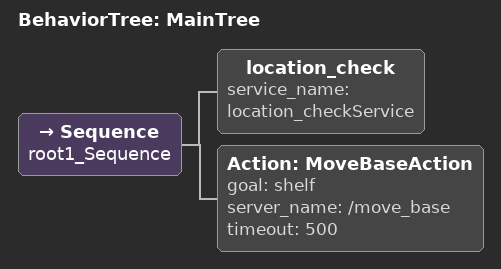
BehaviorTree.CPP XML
<root BTCPP_format="4">
    <BehaviorTree ID="MainTree">

    <Sequence name="root1_Sequence"><location_check service_name="location_checkService" /><Action ID="MoveBaseAction" goal="shelf" server_name="/move_base" timeout="500" /></Sequence></BehaviorTree>
</root>
